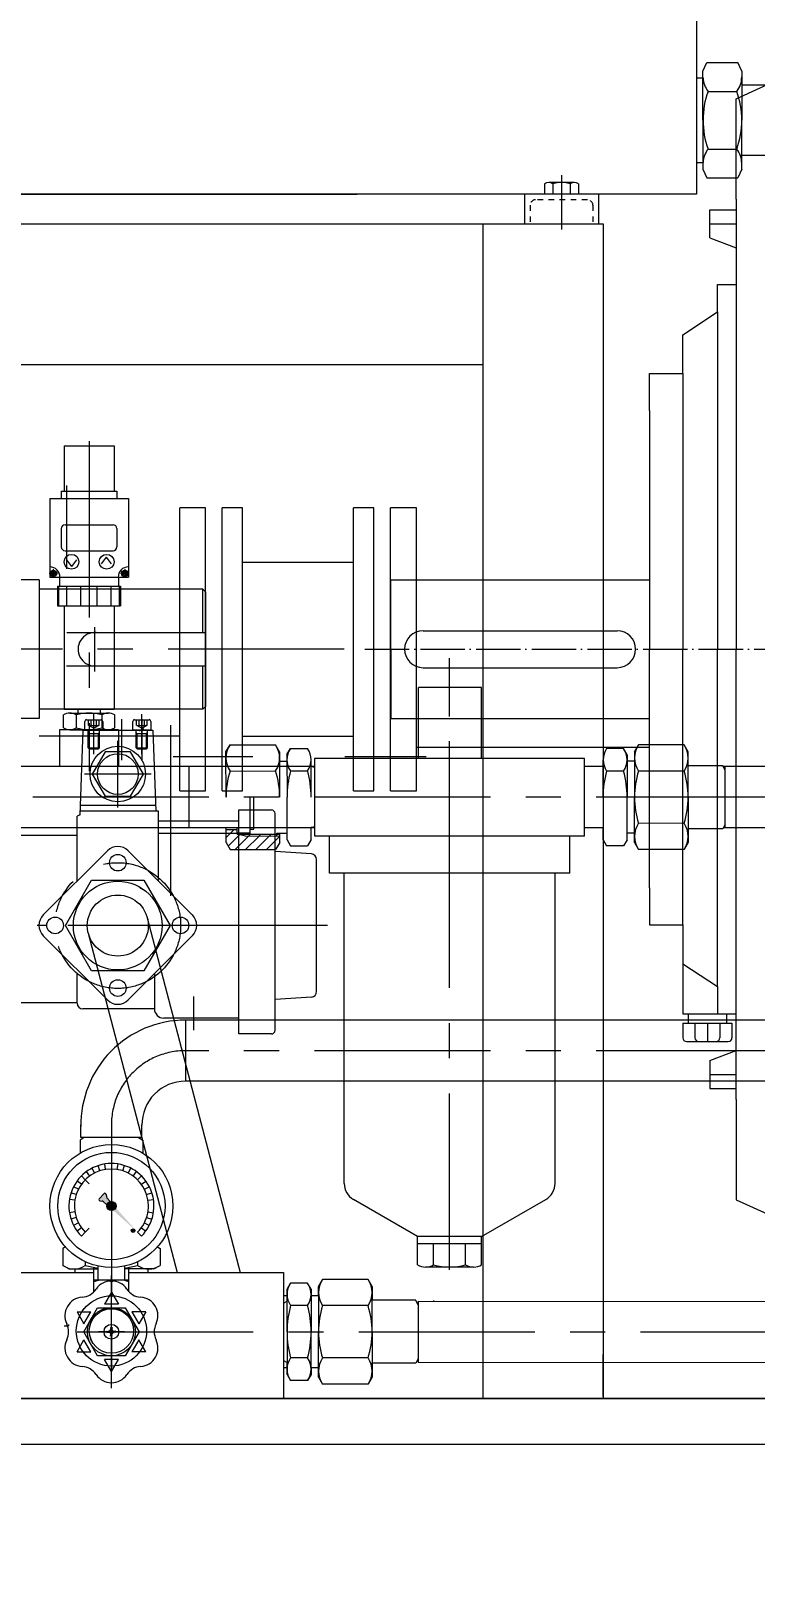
# Model space of a CAD drawing. Header units: inches. Extents: x 0 to 22015, y 0 to 16774.
# Drawn here: x 18741 to 19133, y 8940 to 9775 of the extents above; entities that cross this region are included whole.
import ezdxf

# ---------------------------------------------------------------- set-up
doc = ezdxf.new("R2010")
doc.units = ezdxf.units.IN
doc.header["$MEASUREMENT"] = 0
for name, pattern in [('ACAD_ISO04W100', [30, 24, -3, 0, -3]), ('CENTER', [50.8, 31.75, -6.35, 6.35, -6.35]), ('EB_DASH', [6, 3, -3])]:
    doc.linetypes.add(name, pattern=pattern)
doc.layers.get('Defpoints').update_dxf_attribs({"lineweight": 5})
for name, color, linetype, lineweight in [('CAXA0', 7, 'Continuous', 5), ('CAXA1', 5, 'CENTER', 5), ('CAXA2', 6, 'EB_DASH', 5), ('图层1', 1, 'ACAD_ISO04W100', 5)]:
    doc.layers.add(name, color=color, linetype=linetype, lineweight=lineweight)
doc.styles.add('Roman', font='arial.ttf')
doc.styles.get("Standard").update_dxf_attribs({"font": 'arial.ttf'})
doc.dimstyles.new('ISO-25', dxfattribs={"dimscale": 30, "dimtxt": 1.5, "dimasz": 1.5, "dimexe": 2, "dimexo": 2, "dimtad": 1, "dimtih": 1, "dimtoh": 1, "dimdec": 1, "dimlfac": 0.03937, "dimdsep": 46, "dimtxsty": 'Standard', "dimcen": 2.5, "dimclrd": 7, "dimclre": 7, "dimclrt": 7, "dimadec": 0, "dimazin": 0, "dimtfac": 1, "dimtdec": 1, "dimtmove": 0, "dimatfit": 3, "dimfxl": 1, "dimlwd": 5, "dimlwe": 5, "dimarcsym": 0})

# ---------------------------------------------------------------- blocks, each defined once
blk = doc.blocks.new('*D34')
at = {"color": 7, "linetype": 'Continuous', "lineweight": 5, "transparency": 16777216}
for p, q in [((20425.4, 9133.53), (20425.4, 7968.15)), ((16109.37, 8930.25), (16109.37, 7968.15)), ((16154.37, 8028.15), (20380.4, 8028.15))]:
    blk.add_line(p, q, dxfattribs=at)
at = {"color": 7, "transparency": 16777216}
for points in [[(16154.37, 8035.65), (16154.37, 8020.65), (16109.37, 8028.15)], [(20380.4, 8035.65), (20380.4, 8020.65), (20425.4, 8028.15)]]:
    blk.add_solid(points, dxfattribs=at)
at = {"layer": 'Defpoints', "color": 0, "transparency": 16777216}
for p in [(20425.4, 9193.53), (16109.37, 8990.25), (20425.4, 8028.15)]:
    blk.add_point(p, dxfattribs=at)
at = {"color": 7, "lineweight": 5, "transparency": 16777216, "insert": (18189.75, 8129.4), "char_height": 165, "attachment_point": 5, "style": 'Roman'}
blk.add_mtext('B', dxfattribs=at)

msp = doc.modelspace()

# ---------------------------------------------------------------- hatches: boundary and pattern name
at = {"layer": 'CAXA0', "linetype": 'Continuous', "lineweight": 5}
h = msp.add_hatch(color=7, dxfattribs=at)
h.paths.add_polyline_path([(18798.47, 9125.11), (18796.76, 9126.64), (18796.72, 9126.68), (18796.67, 9126.72), (18785.24, 9136.93), (18785.7, 9137.16), (18786.1, 9137.49), (18786.42, 9137.89), (18786.66, 9138.34)], flags=0)
h.paths.add_polyline_path([(18781.92, 9139.9), (18782.06, 9140.31), (18782.28, 9140.69), (18782.56, 9141.02), (18782.9, 9141.3), (18783.28, 9141.52), (18783.69, 9141.67), (18781.93, 9143.64), (18781.76, 9143.89), (18781.68, 9144.18), (18781.52, 9145.45), (18781.51, 9145.53), (18781.48, 9145.61), (18781.43, 9145.68), (18781.38, 9145.74), (18781.15, 9145.97), (18781.07, 9146.03), (18780.99, 9146.08), (18780.89, 9146.11), (18780.8, 9146.12), (18780.7, 9146.11), (18780.6, 9146.08), (18780.52, 9146.03), (18780.44, 9145.97), (18777.61, 9143.14), (18777.55, 9143.07), (18777.51, 9142.98), (18777.48, 9142.89), (18777.47, 9142.79), (18777.48, 9142.69), (18777.51, 9142.6), (18777.55, 9142.51), (18777.61, 9142.44), (18777.85, 9142.2), (18777.91, 9142.15), (18777.98, 9142.11), (18778.06, 9142.08), (18778.14, 9142.06), (18779.4, 9141.9), (18779.69, 9141.82), (18779.95, 9141.66)], flags=0)
msp.add_hatch(color=7, dxfattribs=at).paths.add_polyline_path([(18786.66, 9138.34), (18786.42, 9137.89), (18786.1, 9137.49), (18785.7, 9137.16), (18785.24, 9136.93), (18784.87, 9136.81), (18784.48, 9136.76), (18784.08, 9136.77), (18783.7, 9136.84), (18783.33, 9136.97), (18782.98, 9137.15), (18782.67, 9137.39), (18782.39, 9137.67), (18782.17, 9138), (18782, 9138.35), (18781.89, 9138.73), (18781.83, 9139.12), (18781.84, 9139.51), (18781.92, 9139.9), (18782.06, 9140.31), (18782.28, 9140.69), (18782.56, 9141.02), (18782.9, 9141.3), (18783.28, 9141.52), (18783.69, 9141.67), (18784.07, 9141.74), (18784.47, 9141.75), (18784.86, 9141.7), (18785.23, 9141.59), (18785.59, 9141.42), (18785.91, 9141.19), (18786.2, 9140.92), (18786.43, 9140.61), (18786.62, 9140.26), (18786.75, 9139.89), (18786.82, 9139.5), (18786.83, 9139.11), (18786.77, 9138.72)], flags=0)

# ---------------------------------------------------------------- linework, layer by layer
at = {"layer": 'CAXA0', "color": 7, "linetype": 'Continuous', "lineweight": 5}
for p, q in [((19100.78, 10440.54), (19100.78, 9686.23)), ((19104.28, 9752.73), (19106.47, 9757.41)), ((19104.28, 9726.23), (19104.28, 9752.73)), ((19106.47, 9757.41), (19123.1, 9757.41)), ((19125.28, 9752.73), (19123.1, 9757.41)), ((19125.28, 9752.73), (19125.28, 9726.23)), ((19100.78, 9749.13), (19104.34, 9749.13)), ((19139.78, 9745.23), (19125.28, 9745.23)), ((19107.04, 9741.81), (19122.58, 9741.81)), ((19104.28, 9726.23), (19104.28, 9699.73)), ((19125.28, 9699.73), (19125.28, 9726.23)), ((19100.78, 9703.33), (19104.34, 9703.33)), ((19107.04, 9710.64), (19122.58, 9710.64)), ((19139.78, 9707.23), (19125.28, 9707.23)), ((19104.28, 9699.73), (19106.47, 9695.05)), ((19106.47, 9695.05), (19123.1, 9695.05)), ((19125.28, 9699.73), (19123.1, 9695.05)), ((19100.78, 9686.23), (18394.78, 9686.23)), ((18539.24, 9686.23), (18917.28, 9686.23)), ((19007.78, 9686.23), (19007.78, 9670.23)), ((19018.55, 9691.9), (19018.55, 9686.23)), ((19034.71, 9692.63), (19020.86, 9692.63)), ((19023.17, 9691.9), (19023.17, 9686.23)), ((19032.4, 9691.9), (19032.4, 9686.23)), ((19037.02, 9691.9), (19037.02, 9686.23)), ((19047.78, 9686.23), (19047.78, 9670.23)), ((18490.28, 9670.23), (19050.28, 9670.23)), ((18985.28, 9670.23), (18985.28, 9035.23)), ((19050.28, 9670.23), (19050.28, 9035.23)), ((18510.28, 9594.23), (18985.28, 9594.23)), ((18758.73, 9550.26), (18785.73, 9550.26)), ((18758.73, 9550.26), (18758.73, 9525.76)), ((18785.73, 9550.26), (18785.73, 9525.76)), ((18760.01, 9528.76), (18760.01, 9483.76)), ((18750.98, 9521.76), (18793.48, 9521.76)), ((18750.98, 9521.76), (18750.98, 9479.26)), ((18757.23, 9525.76), (18787.23, 9525.76)), ((18757.23, 9525.76), (18757.23, 9521.76)), ((18787.23, 9525.76), (18787.23, 9521.76)), ((18793.48, 9521.76), (18793.48, 9479.26)), ((18821.29, 9383), (18821.29, 9516.75)), ((18835.29, 9516.75), (18821.29, 9516.75)), ((18835.29, 9363.75), (18835.29, 9516.75)), ((18844.29, 9390), (18844.29, 9516.75)), ((18855.29, 9516.75), (18844.29, 9516.75)), ((18855.29, 9393.75), (18855.29, 9516.75)), ((18915.29, 9363.75), (18915.29, 9516.75)), ((18926.29, 9516.75), (18915.29, 9516.75)), ((18926.29, 9363.75), (18926.29, 9516.75)), ((18935.29, 9363.75), (18935.29, 9516.75)), ((18949.29, 9516.75), (18935.29, 9516.75)), ((18949.29, 9363.75), (18949.29, 9516.75)), ((18757.23, 9505.51), (18757.23, 9495.51)), ((18759.23, 9507.51), (18785.23, 9507.51)), ((18787.23, 9505.51), (18787.23, 9495.51)), ((18759.23, 9493.51), (18785.23, 9493.51)), ((18760.01, 9488.66), (18762.73, 9484.95)), ((18765.46, 9488.66), (18762.73, 9484.95)), ((18779.01, 9486.35), (18781.73, 9490.06)), ((18784.46, 9486.35), (18781.73, 9490.06)), ((18855.29, 9487.25), (18915.29, 9487.25)), ((18745.28, 9477.76), (18731.03, 9477.76)), ((18745.29, 9477.76), (18745.29, 9402.76)), ((18750.98, 9479.26), (18793.48, 9479.26)), ((18751.68, 9480.7), (18751.68, 9481.7)), ((18752.43, 9481.7), (18751.68, 9481.7)), ((18752.43, 9480.7), (18751.68, 9480.7)), ((18753.43, 9482.45), (18752.43, 9482.45)), ((18752.43, 9481.7), (18752.43, 9482.45)), ((18752.43, 9479.95), (18752.43, 9480.7)), ((18753.43, 9479.95), (18752.43, 9479.95)), ((18753.43, 9481.7), (18753.43, 9482.45)), ((18754.18, 9481.7), (18753.43, 9481.7)), ((18753.43, 9479.95), (18753.43, 9480.7)), ((18754.18, 9480.7), (18753.43, 9480.7)), ((18754.18, 9480.7), (18754.18, 9481.7)), ((18756.23, 9479.26), (18756.23, 9474.26)), ((18788.23, 9479.26), (18788.23, 9474.26)), ((18790.29, 9481.7), (18790.29, 9480.7)), ((18791.04, 9481.7), (18790.29, 9481.7)), ((18791.04, 9480.7), (18790.29, 9480.7)), ((18792.04, 9482.45), (18791.04, 9482.45)), ((18791.04, 9482.45), (18791.04, 9481.7)), ((18791.04, 9480.7), (18791.04, 9479.95)), ((18792.04, 9479.95), (18791.04, 9479.95)), ((18792.04, 9482.45), (18792.04, 9481.7)), ((18792.79, 9481.7), (18792.04, 9481.7)), ((18792.79, 9480.7), (18792.04, 9480.7)), ((18792.04, 9480.7), (18792.04, 9479.95)), ((18792.79, 9481.7), (18792.79, 9480.7)), ((18833.79, 9472.76), (18745.28, 9472.76)), ((18755.23, 9474.26), (18789.23, 9474.26)), ((18755.23, 9474.26), (18755.23, 9463.76)), ((18755.8, 9463.76), (18755.8, 9474.26)), ((18760.19, 9463.76), (18760.19, 9474.26)), ((18767.83, 9463.76), (18767.83, 9474.26)), ((18776.61, 9463.76), (18776.61, 9474.26)), ((18784.22, 9463.76), (18784.22, 9474.26)), ((18788.65, 9463.76), (18788.65, 9474.26)), ((18789.23, 9474.26), (18789.23, 9463.76)), ((18833.79, 9472.76), (18835.29, 9471.26)), ((18833.79, 9449.26), (18833.79, 9472.76)), ((18835.29, 9471.26), (18835.29, 9409.26)), ((18755.23, 9463.76), (18789.23, 9463.76)), ((18758.73, 9463.76), (18758.73, 9407.76)), ((18785.73, 9463.76), (18785.73, 9407.76)), ((18760.29, 9449.26), (18835.29, 9449.26)), ((18760.06, 9431.26), (18835.29, 9431.26)), ((18833.79, 9407.76), (18833.79, 9431.26)), ((18984.45, 9419.57), (18950.45, 9419.57)), ((18950.45, 9381.56), (18950.45, 9419.57)), ((18984.45, 9381.56), (18984.45, 9419.57)), ((18745.29, 9402.76), (18731.03, 9402.76)), ((18833.79, 9407.76), (18745.29, 9407.76)), ((18758.38, 9397.78), (18758.38, 9404.73)), ((18758.73, 9407.76), (18785.73, 9407.76)), ((18761.84, 9405.76), (18782.63, 9405.76)), ((18765.31, 9404.73), (18765.31, 9397.78)), ((18766.23, 9407.76), (18766.23, 9405.76)), ((18770.87, 9402.16), (18778.7, 9402.16)), ((18778.23, 9407.76), (18778.23, 9405.76)), ((18779.16, 9404.73), (18779.16, 9397.78)), ((18786.09, 9397.78), (18786.09, 9404.73)), ((18796.87, 9402.16), (18804.7, 9402.16)), ((18833.78, 9407.76), (18835.28, 9409.26)), ((18833.78, 9407.76), (18835.28, 9409.26)), ((18833.79, 9407.76), (18835.29, 9409.26)), ((18844.29, 9363.76), (18844.29, 9407.76)), ((18844.29, 9363.76), (18844.29, 9407.76)), ((18844.29, 9363.75), (18844.29, 9407.75)), ((18844.3, 9371.75), (18844.3, 9407.25)), ((18788.23, 9396.76), (18756.23, 9396.76)), ((18756.23, 9396.76), (18756.23, 9377.26)), ((18756.23, 9396.76), (18756.23, 9377.26)), ((18788.23, 9396.76), (18756.23, 9396.76)), ((18756.23, 9396.76), (18756.23, 9377.26)), ((18788.23, 9396.76), (18756.23, 9396.76)), ((18761.84, 9396.76), (18782.63, 9396.76)), ((18768.79, 9396.46), (18767.18, 9350.62)), ((18768.79, 9396.46), (18806.79, 9396.46)), ((18769.9, 9396.46), (18769.9, 9401.19)), ((18779.68, 9396.46), (18769.9, 9396.46)), ((18771.79, 9386.91), (18771.79, 9396.46)), ((18772.24, 9394.46), (18771.79, 9395.24)), ((18777.79, 9394.46), (18771.79, 9394.46)), ((18772.24, 9386.46), (18772.24, 9394.46)), ((18777.34, 9394.46), (18777.79, 9395.24)), ((18777.34, 9386.46), (18777.34, 9394.46)), ((18777.79, 9386.91), (18777.79, 9396.46)), ((18779.68, 9401.19), (18779.68, 9396.46)), ((18788.23, 9396.76), (18788.23, 9377.26)), ((18788.23, 9396.76), (18788.23, 9377.26)), ((18788.23, 9396.76), (18788.23, 9377.26)), ((18795.9, 9396.46), (18795.9, 9401.19)), ((18805.68, 9396.46), (18795.9, 9396.46)), ((18797.79, 9386.91), (18797.79, 9396.46)), ((18798.24, 9394.46), (18797.79, 9395.24)), ((18803.79, 9394.46), (18797.79, 9394.46)), ((18798.24, 9386.46), (18798.24, 9394.46)), ((18801.62, 9397.25), (18799.28, 9395.91)), ((18803.34, 9394.46), (18803.79, 9395.24)), ((18803.34, 9386.46), (18803.34, 9394.46)), ((18803.79, 9386.91), (18803.79, 9396.46)), ((18805.68, 9401.19), (18805.68, 9396.46)), ((18806.79, 9396.46), (18808.32, 9352.76)), ((18821.3, 9393.25), (18745.28, 9393.25)), ((18771.79, 9386.91), (18777.79, 9386.91)), ((18772.24, 9386.46), (18771.79, 9386.91)), ((18772.24, 9386.46), (18777.34, 9386.46)), ((18777.34, 9386.46), (18777.79, 9386.91)), ((18797.79, 9386.91), (18803.79, 9386.91)), ((18798.24, 9386.46), (18797.79, 9386.91)), ((18798.24, 9386.46), (18803.34, 9386.46)), ((18803.34, 9386.46), (18803.79, 9386.91)), ((18821.29, 9363.76), (18821.29, 9393.76)), ((18821.29, 9363.76), (18821.29, 9393.76)), ((18821.29, 9363.75), (18821.29, 9393.75)), ((18821.3, 9371.75), (18821.3, 9393.25)), ((18846.3, 9384.77), (18848.48, 9388.56)), ((18848.48, 9388.56), (18873.1, 9388.58)), ((18855.29, 9363.76), (18855.29, 9393.76)), ((18855.29, 9363.76), (18855.29, 9393.76)), ((18855.29, 9363.75), (18855.29, 9393.75)), ((18855.29, 9393.26), (18915.29, 9393.26)), ((18855.3, 9371.75), (18855.3, 9393.25)), ((18875.3, 9384.79), (18873.1, 9388.58)), ((18879.3, 9383.29), (18881.2, 9386.59)), ((18881.2, 9386.59), (18890.39, 9386.6)), ((18949.29, 9387.25), (19075.28, 9387.25)), ((19061.4, 9386.55), (19052.21, 9386.55)), ((19063.31, 9383.24), (19061.4, 9386.55)), ((19067.31, 9384.75), (19069.5, 9388.54)), ((19094.12, 9388.52), (19069.5, 9388.54)), ((19096.31, 9384.72), (19094.12, 9388.52)), ((18780.86, 9384.76), (18773.93, 9372.76)), ((18794.72, 9384.76), (18780.86, 9384.76)), ((18801.64, 9372.76), (18794.72, 9384.76)), ((18846.32, 9360.26), (18846.3, 9384.77)), ((18875.3, 9384.79), (18875.32, 9360.28)), ((18875.3, 9379.78), (18879.3, 9379.79)), ((18879.3, 9383.29), (18879.32, 9360.29)), ((18892.32, 9360.3), (18892.3, 9380.52)), ((19040.26, 9381.25), (18894.26, 9381.25)), ((18894.27, 9339.25), (18894.27, 9381.25)), ((19040.27, 9339.25), (19040.27, 9381.25)), ((19050.28, 9360.26), (19050.3, 9380.48)), ((19063.31, 9383.24), (19063.28, 9360.24)), ((19067.3, 9379.74), (19063.3, 9379.74)), ((19067.31, 9384.75), (19067.28, 9360.24)), ((19096.28, 9360.21), (19096.31, 9384.72)), ((19115.01, 9377.2), (19096.3, 9377.21)), ((19116.36, 9374.86), (19115.01, 9377.2)), ((18894.27, 9376.76), (18660.09, 9376.76)), ((18773.93, 9372.76), (18780.86, 9360.76)), ((18794.72, 9360.76), (18801.64, 9372.76)), ((18826.33, 9343.76), (18826.33, 9376.76)), ((18848.49, 9374.41), (18873.12, 9374.43)), ((18881.21, 9374.44), (18890.4, 9374.45)), ((18894.27, 9376.36), (18892.3, 9376.8)), ((19050.3, 9376.76), (19040.27, 9376.76)), ((19061.39, 9374.4), (19052.2, 9374.4)), ((19094.11, 9374.37), (19069.49, 9374.39)), ((19141.96, 9376.76), (19115.26, 9376.76)), ((19116.33, 9343.93), (19116.36, 9376.93)), ((18780.86, 9360.76), (18794.72, 9360.76)), ((18821.29, 9363.76), (18835.29, 9363.76)), ((18821.29, 9363.76), (18835.29, 9363.76)), ((18821.29, 9363.75), (18835.29, 9363.75)), ((18844.29, 9363.76), (18855.29, 9363.76)), ((18844.29, 9363.75), (18855.29, 9363.75)), ((18915.29, 9363.75), (18926.29, 9363.75)), ((18935.29, 9363.75), (18949.29, 9363.75)), ((18808.22, 9355.77), (18767.36, 9355.77)), ((18809.77, 9352.76), (18767.36, 9352.76)), ((18809.77, 9314.94), (18809.77, 9352.76)), ((18853.29, 9232.26), (18853.29, 9353.36)), ((18853.29, 9353.36), (18870.85, 9353.36)), ((18859.34, 9340.27), (18859.32, 9360.27)), ((18861.43, 9343.02), (18861.42, 9360.27)), ((18879.33, 9340.97), (18879.32, 9360.27)), ((19063.27, 9340.93), (19063.28, 9360.23)), ((19067.31, 9335.76), (19067.28, 9360.27)), ((19096.28, 9360.3), (19096.31, 9335.79)), ((18894.27, 9343.76), (18660.09, 9343.76)), ((18765.8, 9314.94), (18765.8, 9350.05)), ((18809.77, 9347.47), (18853.29, 9347.47)), ((18872.85, 9234.26), (18872.85, 9351.36)), ((18894.27, 9344.23), (18892.33, 9343.8)), ((18892.34, 9337.3), (18892.33, 9343.8)), ((19050.28, 9343.76), (19040.27, 9343.76)), ((19050.26, 9337.26), (19050.27, 9343.76)), ((19094.11, 9346.15), (19069.49, 9346.12)), ((19116.33, 9345.53), (19114.98, 9343.19)), ((19142.06, 9343.76), (19115.31, 9343.76)), ((18727.79, 9339.76), (18765.8, 9339.76)), ((18853.29, 9340.72), (18809.77, 9340.72)), ((18846.34, 9335.75), (18846.33, 9343.26)), ((18846.33, 9342.76), (18852.33, 9342.76)), ((18846.34, 9338.41), (18850.68, 9342.76)), ((18846.34, 9335.75), (18848.53, 9331.96)), ((18847.44, 9333.85), (18853.57, 9339.99)), ((18851.21, 9331.96), (18858.5, 9339.27)), ((18852.34, 9340.26), (18852.33, 9343.26)), ((18852.33, 9340.96), (18859.33, 9340.97)), ((18852.34, 9340.26), (18875.34, 9340.28)), ((18856.83, 9339.27), (18852.34, 9340.26)), ((18853.57, 9339.99), (18853.84, 9340.26)), ((18856.83, 9339.27), (18875.55, 9339.28)), ((18856.86, 9331.97), (18864.16, 9339.27)), ((18858.5, 9339.27), (18859.5, 9340.27)), ((18859.33, 9343.02), (18861.43, 9343.02)), ((18862.52, 9331.97), (18869.82, 9339.28)), ((18864.16, 9339.27), (18865.16, 9340.27)), ((18868.18, 9331.98), (18875.34, 9339.15)), ((18869.82, 9339.28), (18870.81, 9340.28)), ((18875.34, 9335.77), (18873.15, 9331.98)), ((18873.84, 9340.78), (18879.34, 9340.79)), ((18873.84, 9339.28), (18873.84, 9340.78)), ((18875.34, 9335.77), (18875.34, 9340.78)), ((18879.34, 9337.29), (18879.34, 9340.79)), ((18879.34, 9337.29), (18881.25, 9333.99)), ((18892.34, 9337.3), (18890.44, 9334)), ((19040.26, 9339.25), (18894.27, 9339.25)), ((18902.27, 9319.25), (18902.27, 9339.25)), ((19032.26, 9319.25), (19032.26, 9339.25)), ((19050.26, 9337.26), (19052.17, 9333.95)), ((19063.26, 9337.24), (19061.36, 9333.95)), ((19063.26, 9337.24), (19063.27, 9340.74)), ((19067.3, 9340.77), (19063.3, 9340.77)), ((19067.31, 9335.76), (19069.5, 9331.97)), ((19096.31, 9335.79), (19094.12, 9332)), ((19114.98, 9343.19), (19096.3, 9343.18)), ((18747.48, 9296.62), (18782.13, 9331.27)), ((18793.44, 9331.27), (18828.09, 9296.62)), ((18848.53, 9331.96), (18873.15, 9331.98)), ((18892.49, 9329.55), (18872.85, 9330.88)), ((18881.25, 9333.99), (18890.44, 9334)), ((19061.36, 9333.95), (19052.17, 9333.95)), ((19094.12, 9332), (19069.5, 9331.97)), ((18895.29, 9255.17), (18895.29, 9326.56)), ((19032.26, 9319.25), (18902.26, 9319.25)), ((18910.26, 9151.43), (18910.26, 9319.25)), ((19024.27, 9151.43), (19024.27, 9319.25)), ((18759.44, 9290.86), (18773.59, 9315.37)), ((18773.59, 9315.37), (18801.89, 9315.37)), ((18801.52, 9310.25), (18799.76, 9311.27)), ((18801.89, 9315.37), (18816.04, 9290.86)), ((18803.7, 9295.04), (18853.96, 9103.25)), ((18773.59, 9266.35), (18759.44, 9290.86)), ((18771.78, 9286.68), (18819.84, 9103.25)), ((18816.04, 9290.86), (18801.89, 9266.35)), ((18782.13, 9250.66), (18747.48, 9285.31)), ((18793.44, 9250.66), (18828.09, 9285.31)), ((18765.8, 9249), (18765.8, 9264.56)), ((18801.89, 9266.35), (18773.59, 9266.35)), ((18807.6, 9264.81), (18807.6, 9245.86)), ((18892.49, 9252.17), (18872.85, 9250.85)), ((18727.79, 9249.26), (18765.8, 9249.26)), ((18765.8, 9248.86), (18765.8, 9249)), ((18807.6, 9245.86), (18768.8, 9245.86)), ((18853.29, 9240.86), (18812.6, 9240.86)), ((18824.34, 9239.73), (18824.34, 9206.73)), ((19141.78, 9239.73), (18824.34, 9239.73)), ((18870.85, 9232.26), (18853.29, 9232.26)), ((19141.78, 9206.73), (18824.34, 9206.73)), ((18767.84, 9176.23), (18767.84, 9183.23)), ((18800.84, 9176.23), (18800.84, 9183.22)), ((18769.67, 9176.23), (18767.34, 9174.88)), ((18767.34, 9174.88), (18767.34, 9167.84)), ((18799.01, 9176.23), (18767.84, 9176.23)), ((18800.84, 9176.23), (18769.67, 9176.23)), ((18799.01, 9176.23), (18801.34, 9174.88)), ((18799.01, 9176.23), (18801.34, 9174.88)), ((18801.34, 9174.88), (18801.34, 9167.82)), ((18778.15, 9158.28), (18777.22, 9161.13)), ((18781.2, 9159.01), (18780.73, 9161.97)), ((18787.46, 9159.01), (18787.93, 9161.97)), ((18790.51, 9158.28), (18791.44, 9161.13)), ((18768.15, 9151.01), (18765.72, 9152.77)), ((18770.19, 9153.4), (18768.07, 9155.52)), ((18772.31, 9151.28), (18770.19, 9153.4)), ((18772.58, 9155.43), (18770.81, 9157.86)), ((18775.25, 9157.07), (18773.89, 9159.75)), ((18793.41, 9157.07), (18794.77, 9159.75)), ((18796.09, 9155.43), (18797.85, 9157.86)), ((18798.47, 9153.4), (18800.59, 9155.52)), ((18800.51, 9151.01), (18802.94, 9152.77)), ((18765.31, 9145.43), (18762.46, 9146.36)), ((18766.51, 9148.33), (18763.84, 9149.7)), ((18780.44, 9145.97), (18777.61, 9143.14)), ((18781.38, 9145.74), (18781.15, 9145.97)), ((18781.52, 9145.45), (18781.68, 9144.18)), ((18781.93, 9143.64), (18783.69, 9141.67)), ((18802.15, 9148.33), (18804.82, 9149.7)), ((18803.35, 9145.43), (18806.21, 9146.36)), ((18764.58, 9142.38), (18761.61, 9142.85)), ((18764.58, 9136.13), (18761.61, 9135.66)), ((18777.85, 9142.2), (18777.61, 9142.44)), ((18778.14, 9142.06), (18779.4, 9141.9)), ((18779.95, 9141.66), (18781.92, 9139.9)), ((18804.08, 9142.38), (18807.05, 9142.85)), ((18804.08, 9136.13), (18807.05, 9135.66)), ((18949.94, 9122.75), (18915.26, 9142.77)), ((18984.59, 9122.75), (19019.26, 9142.77)), ((18765.31, 9133.07), (18762.46, 9132.15)), ((18766.51, 9130.17), (18763.84, 9128.81)), ((18768.15, 9127.5), (18765.72, 9125.74)), ((18772.31, 9127.23), (18770.19, 9125.11)), ((18800.51, 9127.5), (18802.94, 9125.74)), ((18802.15, 9130.17), (18804.82, 9128.81)), ((18803.35, 9133.07), (18806.21, 9132.15)), ((18770.19, 9125.11), (18768.07, 9122.99)), ((18798.47, 9125.11), (18800.59, 9122.99)), ((18949.94, 9107.52), (18949.94, 9122.75)), ((18984.59, 9122.75), (18949.94, 9122.75)), ((18984.59, 9118.75), (18949.94, 9118.75)), ((18958.6, 9107.52), (18958.6, 9118.75)), ((18975.93, 9107.52), (18975.93, 9118.75)), ((18984.59, 9107.52), (18984.59, 9122.75)), ((18759.48, 9117.16), (18758.04, 9116.32)), ((18758.04, 9116.32), (18758.04, 9107.13)), ((18758.04, 9116.32), (18758.04, 9107.13)), ((18809.18, 9117.16), (18810.64, 9116.32)), ((18810.64, 9116.32), (18810.64, 9107.13)), ((18810.64, 9116.32), (18810.64, 9107.13)), ((18732.34, 9103.25), (18774.83, 9103.25)), ((18761.34, 9105.23), (18758.04, 9107.13)), ((18761.34, 9105.23), (18758.04, 9107.13)), ((18761.34, 9105.23), (18777.08, 9105.23)), ((18764.59, 9105.23), (18764.59, 9103.24)), ((18770.19, 9109.16), (18770.19, 9107.13)), ((18774.83, 9092.88), (18774.83, 9106.25)), ((18777.08, 9099.25), (18777.08, 9106.8)), ((18784.33, 9105.25), (18784.33, 9098.73)), ((18791.58, 9099.25), (18791.58, 9106.8)), ((18807.32, 9105.23), (18791.58, 9105.23)), ((18793.83, 9092.88), (18793.83, 9106.25)), ((18793.83, 9103.25), (18877.33, 9103.25)), ((18798.47, 9109.16), (18798.47, 9107.13)), ((18804.09, 9105.23), (18804.09, 9103.24)), ((18807.32, 9105.23), (18810.62, 9107.13)), ((18807.34, 9105.23), (18810.64, 9107.13)), ((18807.34, 9105.23), (18810.64, 9107.13)), ((18877.33, 9103.25), (18877.33, 9035.25)), ((18980.26, 9106.25), (18954.27, 9106.25)), ((18793.83, 9099.25), (18774.83, 9099.25)), ((18879.32, 9094.27), (18881.23, 9097.57)), ((18879.32, 9071.27), (18879.32, 9094.27)), ((18879.32, 9094.27), (18879.32, 9087.77)), ((18890.42, 9097.57), (18881.23, 9097.57)), ((18892.32, 9094.27), (18890.42, 9097.57)), ((18892.32, 9094.27), (18892.32, 9071.27)), ((18892.32, 9090.77), (18892.32, 9094.27)), ((18896.32, 9095.78), (18898.51, 9099.57)), ((18896.32, 9095.78), (18896.32, 9071.27)), ((18896.32, 9090.77), (18896.32, 9095.78)), ((18923.14, 9099.57), (18898.51, 9099.57)), ((18925.32, 9095.78), (18923.14, 9099.57)), ((18925.32, 9071.27), (18925.32, 9095.78)), ((18925.32, 9095.78), (18925.32, 9088.27)), ((18784.33, 9092.75), (18780.58, 9086.25)), ((18788.08, 9086.25), (18780.58, 9086.25)), ((18784.33, 9092.75), (18788.08, 9086.25)), ((18879.35, 9090.77), (18877.33, 9090.77)), ((18877.33, 9086.76), (18879.32, 9087.77)), ((18890.42, 9085.42), (18881.23, 9085.42)), ((18896.32, 9090.77), (18892.32, 9090.77)), ((18923.14, 9085.42), (18898.51, 9085.42)), ((18948.98, 9088.27), (18925.32, 9088.27)), ((18950.32, 9085.91), (18948.98, 9088.25)), ((18950.32, 9087.76), (18950.32, 9054.76)), ((18950.32, 9087.76), (20066.23, 9087.58)), ((18958.78, 9087.76), (18958.78, 9088.25)), ((18765.71, 9082), (18773.22, 9082)), ((18765.71, 9082), (18769.46, 9075.5)), ((18769.33, 9071.25), (18776.83, 9084.24)), ((18769.34, 9071.25), (18776.84, 9084.24)), ((18769.46, 9075.5), (18773.22, 9082)), ((18776.83, 9084.24), (18791.83, 9084.24)), ((18776.84, 9084.24), (18791.84, 9084.24)), ((18791.83, 9084.24), (18799.33, 9071.25)), ((18791.84, 9084.24), (18799.34, 9071.25)), ((18795.45, 9082), (18799.2, 9075.5)), ((18802.95, 9082), (18795.45, 9082)), ((18802.95, 9082), (18799.2, 9075.5)), ((18776.83, 9058.26), (18769.33, 9071.25)), ((18776.84, 9058.26), (18769.34, 9071.25)), ((18781.91, 9071.69), (18783.73, 9071.36)), ((18781.91, 9070.81), (18783.73, 9071.15)), ((18782.13, 9071.65), (18782.13, 9070.85)), ((18783.71, 9071.88), (18782.79, 9071.53)), ((18783.71, 9070.63), (18782.79, 9070.97)), ((18783.71, 9071.88), (18784.05, 9072.79)), ((18783.98, 9071.61), (18783.71, 9071.88)), ((18783.98, 9070.9), (18783.71, 9070.63)), ((18783.71, 9070.63), (18784.05, 9069.71)), ((18784.22, 9071.85), (18783.73, 9071.36)), ((18783.73, 9071.36), (18783.73, 9071.15)), ((18784.22, 9070.65), (18783.73, 9071.15)), ((18783.89, 9073.67), (18784.22, 9071.85)), ((18783.89, 9068.83), (18784.22, 9070.65)), ((18784.73, 9073.45), (18783.93, 9073.45)), ((18783.93, 9069.05), (18784.73, 9069.05)), ((18784.44, 9071.85), (18784.22, 9071.85)), ((18784.22, 9070.65), (18784.44, 9070.65)), ((18784.77, 9073.67), (18784.44, 9071.85)), ((18784.93, 9071.36), (18784.44, 9071.85)), ((18784.44, 9070.65), (18784.93, 9071.15)), ((18784.77, 9068.83), (18784.44, 9070.65)), ((18784.95, 9071.88), (18784.61, 9072.79)), ((18784.95, 9070.63), (18784.61, 9069.71)), ((18784.95, 9071.88), (18784.69, 9071.61)), ((18784.69, 9070.9), (18784.95, 9070.63)), ((18786.75, 9071.69), (18784.93, 9071.36)), ((18784.93, 9071.15), (18784.93, 9071.36)), ((18786.75, 9070.81), (18784.93, 9071.15)), ((18784.95, 9071.88), (18785.87, 9071.53)), ((18784.95, 9070.63), (18785.87, 9070.97)), ((18786.53, 9071.65), (18786.53, 9070.85)), ((18799.33, 9071.25), (18791.83, 9058.26)), ((18799.34, 9071.25), (18791.84, 9058.26)), ((18879.32, 9071.25), (18879.32, 9048.25)), ((18892.32, 9048.25), (18892.32, 9071.25)), ((18896.32, 9046.74), (18896.32, 9071.25)), ((18925.32, 9071.25), (18925.32, 9046.74)), ((18765.71, 9060.5), (18769.46, 9067)), ((18765.71, 9060.5), (18773.22, 9060.5)), ((18773.22, 9060.5), (18769.46, 9067)), ((18799.2, 9067), (18795.45, 9060.5)), ((18802.95, 9060.5), (18795.45, 9060.5)), ((18802.95, 9060.5), (18799.2, 9067)), ((18791.83, 9058.26), (18776.83, 9058.26)), ((18791.84, 9058.26), (18776.84, 9058.26)), ((18788.08, 9056.25), (18780.58, 9056.25)), ((18784.33, 9049.75), (18780.58, 9056.25)), ((18784.33, 9049.75), (18788.08, 9056.25)), ((18877.33, 9055.75), (18879.32, 9054.75)), ((18879.32, 9048.25), (18879.32, 9054.75)), ((18890.42, 9057.1), (18881.23, 9057.1)), ((18923.14, 9057.1), (18898.51, 9057.1)), ((18948.98, 9054.25), (18925.32, 9054.25)), ((18925.32, 9046.74), (18925.32, 9054.25)), ((18950.32, 9056.58), (18948.98, 9054.25)), ((18950.32, 9054.76), (20066.23, 9054.58)), ((18879.35, 9051.75), (18877.33, 9051.75)), ((18879.32, 9048.25), (18881.23, 9044.95)), ((18890.42, 9044.95), (18881.23, 9044.95)), ((18892.32, 9048.25), (18890.42, 9044.95)), ((18896.32, 9051.75), (18892.32, 9051.75)), ((18892.32, 9051.75), (18892.32, 9048.25)), ((18896.32, 9051.75), (18896.32, 9046.74)), ((18896.32, 9046.74), (18898.51, 9042.95)), ((18925.32, 9046.74), (18923.14, 9042.95)), ((19709.77, 9035.26), (18310.28, 9035.26)), ((18610.8, 9035.26), (20010.29, 9035.26)), ((18923.14, 9042.95), (18898.51, 9042.95)), ((18905.28, 9035.26), (20230.28, 9035.26)), ((19990.29, 9010.26), (18310.28, 9010.26))]:
    msp.add_line(p, q, dxfattribs=at)
for centre, radius in [((18762.73, 9487.51), 4), ((18781.73, 9487.51), 4), ((18752.93, 9481.2), 1.75), ((18791.54, 9481.2), 1.75), ((18787.79, 9372.76), 15), ((18787.79, 9372.76), 11), ((18787.79, 9324.86), 4.5), ((18787.74, 9290.86), 24), ((18787.79, 9290.86), 16.5), ((18753.89, 9290.96), 4.5), ((18821.69, 9290.96), 4.5), ((18787.79, 9257.06), 4.5), ((18784.33, 9139.25), 33.25), ((18784.33, 9139.25), 29), ((18784.33, 9139.25), 2.5), ((18796.05, 9125.94), 1), ((18796.05, 9125.94), 0.5), ((18784.33, 9071.73), 19), ((18784.34, 9071.73), 19), ((18784.33, 9071.25), 13), ((18784.33, 9071.73), 12), ((18784.34, 9071.73), 12), ((18784.33, 9071.25), 4)]:
    msp.add_circle(centre, radius, dxfattribs=at)
for centre, radius, start, end in [((19116.95, 9749.61), 12.6, 182.19467, 218.2078), ((19112.68, 9749.61), 12.6, 321.7922, 0), ((19150.69, 9726.23), 46.35, 160.34783, 180), ((19078.94, 9726.23), 46.35, 0.00225, 19.65441), ((19150.69, 9726.23), 46.35, 180.00225, 199.65441), ((19078.94, 9726.23), 46.35, 340.34783, 0), ((19116.95, 9702.84), 12.6, 141.7922, 177.80533), ((19112.68, 9702.84), 12.6, 0, 38.2078), ((19020.86, 9688.6), 4.02, 54.96996, 125.03004), ((19027.78, 9677.63), 15, 72.06607, 107.93393), ((19034.71, 9688.6), 4.02, 54.96996, 125.03004), ((18759.23, 9505.51), 2, 90, 180), ((18785.23, 9505.51), 2, 0, 90), ((18759.23, 9495.51), 2, 180, 270), ((18785.23, 9495.51), 2, 270, 0), ((18750.98, 9479.26), 5.5, 0, 90), ((18793.48, 9479.26), 5.5, 90, 180), ((18775.29, 9440.26), 9, 85.37499, 271.43871), ((18761.84, 9399.37), 6.38, 57.13277, 122.86723), ((18772.23, 9381.76), 24, 73.22135, 106.77865), ((18770.87, 9401.19), 0.978, 90, 180), ((18778.7, 9401.19), 0.978, 0, 90), ((18782.63, 9399.37), 6.38, 57.13277, 122.86723), ((18796.87, 9401.19), 0.978, 90, 180), ((18804.7, 9401.19), 0.978, 0, 90), ((18761.84, 9403.14), 6.38, 237.13277, 302.86723), ((18772.23, 9420.76), 24, 253.22135, 286.77865), ((18782.63, 9403.14), 6.38, 237.13277, 302.86723), ((18858.83, 9381.49), 12.53, 145.66719, 214.43568), ((18862.77, 9381.5), 12.53, 325.66719, 34.43568), ((18889.94, 9380.52), 10.64, 145.22625, 214.87662), ((18881.66, 9380.51), 10.64, 325.22625, 34.87662), ((19060.94, 9380.47), 10.64, 145.12338, 214.77375), ((19052.67, 9380.48), 10.64, 325.12338, 34.77375), ((19079.83, 9381.45), 12.53, 145.56432, 214.33281), ((19083.78, 9381.45), 12.53, 325.56432, 34.33281), ((18893.15, 9360.3), 46.83, 162.46348, 180.05143), ((18828.49, 9360.24), 46.83, 0.05143, 17.63939), ((18932.81, 9360.33), 53.5, 164.71426, 180.05143), ((18838.82, 9360.25), 53.5, 0.05143, 15.38861), ((19103.78, 9360.21), 53.5, 164.61139, 179.94857), ((19009.79, 9360.29), 53.5, 359.94857, 15.28574), ((19114.11, 9360.2), 46.83, 162.36061, 179.94857), ((19049.46, 9360.26), 46.83, 359.94857, 17.53652), ((18870.85, 9351.36), 2, 0, 90), ((19114.11, 9360.31), 46.83, 180.05143, 197.63939), ((19049.46, 9360.26), 46.83, 342.46348, 0.05143), ((18787.79, 9294.76), 59.5, 110.15664, 111.6848), ((19079.83, 9339.06), 12.53, 145.66719, 214.43568), ((19083.78, 9339.06), 12.53, 325.66719, 34.43568), ((18787.79, 9325.61), 8, 45, 135), ((18892.29, 9326.56), 3, 0, 86.13391), ((18753.14, 9290.96), 8, 135, 225), ((18822.44, 9290.96), 8, 315, 45), ((18892.29, 9255.17), 3, 273.86609, 0), ((18768.8, 9248.86), 3, 180, 270), ((18787.79, 9256.31), 8, 225, 315), ((18812.6, 9245.86), 5, 180, 270), ((18824.34, 9183.23), 56.5, 90, 181.06829), ((18870.85, 9234.26), 2, 270, 0), ((18824.34, 9183.23), 23.5, 90, 180.62209), ((18784.33, 9139.25), 23, 315, 225), ((18784.33, 9139.25), 20, 315, 225), ((18780.8, 9145.62), 0.5, 45, 135), ((18781.03, 9145.39), 0.5, 7.07021, 45), ((18782.67, 9144.3), 1, 187.07021, 221.76798), ((18920.26, 9151.43), 10, 180, 240), ((19014.27, 9151.43), 10, 300, 0), ((18777.97, 9142.79), 0.5, 135, 225), ((18778.2, 9142.56), 0.5, 225, 262.92979), ((18779.28, 9140.91), 1, 48.23202, 82.92979), ((18764.12, 9115.86), 10.64, 235.17482, 304.82518), ((18764.12, 9115.86), 10.64, 235.17482, 304.82518), ((18784.34, 9158.72), 53.5, 254.66283, 262.20151), ((18784.32, 9158.72), 53.5, 277.79849, 285.33717), ((18804.55, 9115.86), 10.64, 235.17482, 304.82518), ((18954.27, 9114.23), 7.98, 237.13277, 302.86723), ((18967.26, 9136.25), 30, 253.22135, 286.77865), ((18980.26, 9114.23), 7.98, 237.13277, 302.86723), ((18767.76, 9099.95), 10, 274.05552, 325.94448), ((18779.58, 9087.47), 11.78, 66.22268, 113.77732), ((18784.33, 9088.75), 10, 34.05552, 145.94448), ((18789.08, 9087.41), 11.84, 66.34529, 113.65471), ((18800.9, 9099.95), 10, 214.05552, 265.94448), ((18889.96, 9091.49), 10.64, 145.17482, 214.82518), ((18881.69, 9091.49), 10.64, 325.17482, 34.82518), ((18908.85, 9092.49), 12.53, 145.61575, 214.38425), ((18912.8, 9092.49), 12.53, 325.61575, 34.38425), ((18769.18, 9080), 10, 94.05552, 205.94448), ((18799.49, 9080), 10, 334.05552, 85.94448), ((18932.82, 9071.27), 53.5, 164.66283, 180), ((18838.83, 9071.27), 53.5, 0, 15.33717), ((18943.15, 9071.27), 46.83, 162.41205, 180), ((18878.5, 9071.27), 46.83, 0, 17.58795), ((18751.19, 9071.25), 10, 334.05552, 25.94448), ((18817.47, 9071.25), 10, 154.05552, 205.94448), ((18932.82, 9071.25), 53.5, 180, 195.33717), ((18838.83, 9071.25), 53.5, 344.66283, 0), ((18943.15, 9071.25), 46.83, 180, 197.58795), ((18878.5, 9071.25), 46.83, 342.41205, 0), ((18769.18, 9062.5), 10, 154.05552, 265.94448), ((18799.49, 9062.5), 10, 274.05552, 25.94448), ((18767.76, 9042.55), 10, 34.05552, 85.94448), ((18800.9, 9042.55), 10, 94.05552, 145.94448), ((18889.96, 9051.02), 10.64, 145.17482, 214.82518), ((18881.69, 9051.02), 10.64, 325.17482, 34.82518), ((18908.85, 9050.02), 12.53, 145.61575, 214.38425), ((18912.8, 9050.02), 12.53, 325.61575, 34.38425), ((18784.33, 9053.75), 10, 214.05552, 325.94448)]:
    msp.add_arc(centre, radius, start, end, dxfattribs=at)
at = {"layer": 'CAXA1', "linetype": 'CENTER', "lineweight": 5, "ltscale": 3}
for p, q in [((19027.78, 9696.49), (19027.78, 9667.23)), ((18772.23, 9552.71), (18772.23, 9378.03)), ((18755.18, 9481.2), (18750.68, 9481.2)), ((18752.93, 9478.95), (18752.93, 9483.45)), ((18793.79, 9481.2), (18789.29, 9481.2)), ((18791.54, 9483.45), (18791.54, 9478.95)), ((18775.29, 9428.26), (18775.29, 9452.26)), ((18910.2, 9440.26), (16099.89, 9440.25)), ((18967.27, 9104.8), (18967.27, 9435.37)), ((18967.27, 9289.58), (18967.27, 9431.94)), ((18774.79, 9383.46), (18774.79, 9405.16)), ((18789.79, 9402.46), (18789.79, 9380.25)), ((18800.79, 9383.46), (18800.79, 9405.16)), ((18800.79, 9402.46), (18800.79, 9380.25)), ((18772.23, 9399.76), (18772.23, 9374.26)), ((18816.28, 9399.24), (18816.28, 9306.87)), ((18787.79, 9354.76), (18787.79, 9390.76)), ((18817.7, 9382.25), (18860.87, 9382.25)), ((18910.67, 9382.25), (18954.63, 9382.25)), ((18805.79, 9372.76), (18769.79, 9372.76)), ((19141.78, 9360.26), (18440.21, 9360.26)), ((18901.17, 9290.86), (18744.17, 9290.86)), ((18814.74, 9290.86), (18760.74, 9290.86)), ((18828.78, 9252.57), (18828.78, 9234.27)), ((19141.78, 9223.23), (18824.34, 9223.23)), ((18784.33, 9185.21), (18784.33, 9049.82)), ((18784.34, 9185.21), (18784.34, 9092.85)), ((18784.33, 9040.75), (18784.33, 9101.75)), ((18784.33, 9064.25), (18784.33, 9078.25)), ((18765.74, 9071.25), (20066.23, 9071.08)), ((18771.49, 9071.25), (18797.18, 9071.25)), ((18791.33, 9071.25), (18777.33, 9071.25)), ((19050.28, 9036.34), (19050.28, 9058.91))]:
    msp.add_line(p, q, dxfattribs=at)
msp.add_circle((18787.79, 9290.86), 34, dxfattribs=at)
msp.add_arc((18824.34, 9183.23), 40, 90.00003, 180, dxfattribs=at)
at = {"layer": 'CAXA2', "color": 7, "linetype": 'EB_DASH', "lineweight": 5}
for p, q in [((19010.78, 9680.23), (19010.78, 9670.23)), ((19041.78, 9683.23), (19013.78, 9683.23)), ((19044.78, 9680.23), (19044.78, 9670.23)), ((18760.33, 9074.26), (18758.83, 9074.26))]:
    msp.add_line(p, q, dxfattribs=at)
at = {"layer": 'CAXA2', "color": 7, "lineweight": 5}
for p, q in [((18771.9, 9399.16), (18771.9, 9402.16)), ((18773.34, 9399.16), (18773.34, 9402.16)), ((18776.23, 9399.16), (18776.23, 9402.16)), ((18777.67, 9399.16), (18777.67, 9402.16)), ((18797.9, 9399.16), (18797.9, 9402.16)), ((18799.34, 9399.16), (18799.34, 9402.16)), ((18802.23, 9399.16), (18802.23, 9402.16)), ((18803.67, 9399.16), (18803.67, 9402.16)), ((18771.9, 9399.16), (18774.79, 9397.5)), ((18777.67, 9399.16), (18774.79, 9397.5)), ((18797.9, 9399.16), (18800.79, 9397.5)), ((18803.67, 9399.16), (18800.79, 9397.5))]:
    msp.add_line(p, q, dxfattribs=at)
at = {"layer": 'CAXA2', "color": 7, "linetype": 'EB_DASH', "lineweight": 5}
for centre, radius, start, end in [((19013.78, 9680.23), 3, 90, 180), ((19041.78, 9680.23), 3, 0, 90), ((18760.33, 9075.26), 1, 270, 0)]:
    msp.add_arc(centre, radius, start, end, dxfattribs=at)
at = {"layer": 'CAXA2', "color": 7, "lineweight": 5}
for centre, radius, start, end in [((18772.62, 9400.61), 1.61, 243.43495, 296.56505), ((18774.79, 9404.65), 5.67, 255.25287, 284.74713), ((18776.95, 9400.61), 1.61, 243.43495, 296.56505), ((18798.62, 9400.61), 1.61, 243.43495, 296.56505), ((18800.79, 9404.65), 5.67, 255.25287, 284.74713), ((18802.95, 9400.61), 1.61, 243.43495, 296.56505)]:
    msp.add_arc(centre, radius, start, end, dxfattribs=at)
at = {"layer": '图层1', "color": 7, "linetype": 'ByBlock', "lineweight": 5}
for p, q in [((19122.18, 9737.84), (19148.22, 9749.65)), ((19122.18, 9722.29), (19122.18, 9737.84)), ((19122.18, 9703.57), (19122.18, 9722.29)), ((19122.18, 9683.62), (19122.18, 9703.57)), ((19108.07, 9662.68), (19108.07, 9677.76)), ((19108.07, 9677.76), (19122.18, 9677.76)), ((19122.18, 9683.62), (19122.18, 9440.26)), ((19108.07, 9670.22), (19122.18, 9670.22)), ((19108.07, 9662.68), (19122.18, 9657.15)), ((19112.18, 9622.67), (19112.18, 9637.36)), ((19112.18, 9637.36), (19122.18, 9637.36)), ((19093.4, 9610.29), (19112.18, 9622.67)), ((19112.18, 9622.67), (19112.18, 9440.26)), ((19093.4, 9589.21), (19093.4, 9610.29)), ((19075.4, 9569.28), (19075.4, 9589.21)), ((19075.4, 9589.21), (19090.4, 9589.21)), ((19090.4, 9589.21), (19093.4, 9589.21)), ((19093.4, 9589.21), (19093.4, 9440.26)), ((19075.4, 9569.28), (19075.4, 9440.26)), ((18935.4, 9440.26), (18935.4, 9477.76)), ((18935.4, 9477.76), (19075.4, 9477.76)), ((18952.9, 9450.26), (19057.9, 9450.26)), ((18935.29, 9430.26), (18935.29, 9440.26)), ((18935.29, 9440.26), (18945.29, 9440.26)), ((18935.4, 9440.26), (18935.4, 9402.76)), ((19075.4, 9311.23), (19075.4, 9440.26)), ((19093.4, 9291.3), (19093.4, 9440.26)), ((19112.18, 9257.85), (19112.18, 9440.26)), ((19122.18, 9196.9), (19122.18, 9440.26)), ((18952.9, 9430.26), (19057.9, 9430.26)), ((18935.4, 9402.76), (19075.4, 9402.76)), ((19075.4, 9311.23), (19075.4, 9291.3)), ((19075.4, 9291.3), (19090.4, 9291.3)), ((19090.4, 9291.3), (19093.4, 9291.3)), ((19093.4, 9291.3), (19093.4, 9270.23)), ((19093.4, 9270.23), (19112.18, 9257.85)), ((19093.4, 9270.23), (19093.4, 9243.16)), ((19112.18, 9257.85), (19112.18, 9243.16)), ((19093.4, 9243.16), (19112.18, 9243.16)), ((19093.4, 9238.16), (19112.18, 9238.16)), ((19093.4, 9238.16), (19093.4, 9230.16)), ((19096.37, 9243.16), (19096.37, 9238.16)), ((19099.99, 9238.16), (19099.99, 9230.16)), ((19106.74, 9238.16), (19106.74, 9228.16)), ((19112.18, 9243.16), (19122.18, 9243.16)), ((19112.18, 9238.16), (19119.99, 9238.16)), ((19113.4, 9238.16), (19113.4, 9230.16)), ((19117.02, 9243.16), (19117.02, 9238.16)), ((19119.99, 9238.16), (19119.99, 9230.16)), ((19095.4, 9228.16), (19117.99, 9228.16)), ((19108.07, 9217.84), (19122.18, 9223.36)), ((19108.07, 9217.84), (19108.07, 9202.75)), ((19108.07, 9210.29), (19122.18, 9210.29)), ((19108.07, 9202.75), (19122.18, 9202.75)), ((19122.18, 9196.9), (19122.18, 9176.95)), ((19122.18, 9176.95), (19122.18, 9158.23)), ((19122.18, 9158.23), (19122.18, 9142.68)), ((19122.18, 9142.68), (19148.22, 9130.87))]:
    msp.add_line(p, q, dxfattribs=at)
at = {"layer": '图层1', "color": 7, "lineweight": 5}
msp.add_line((18921.37, 9440.26), (20474.14, 9440.26), dxfattribs=at)
at = {"layer": '图层1', "color": 7, "linetype": 'ByBlock', "lineweight": 5}
for centre, radius, start, end in [((18952.9, 9440.26), 10, 90, 270), ((19057.9, 9440.26), 10, 270, 90), ((19095.4, 9230.16), 2, 180, 270), ((19101.99, 9230.16), 2, 180, 270), ((19111.4, 9230.16), 2, 270, 0), ((19117.99, 9230.16), 2, 270, 0)]:
    msp.add_arc(centre, radius, start, end, dxfattribs=at)

# ---------------------------------------------------------------- dimensions: what is measured, and where the dimension line sits
at = {"color": 7, "lineweight": 5}
dim = msp.add_linear_dim(base=(20425.4, 8028.15), p1=(16109.37, 8990.25), p2=(20425.4, 9193.53), text='B', dimstyle='ISO-25', override={"dimtxt": 5.5, "dimpost": '\\X', "dimtxsty": 'Roman', "dimtmove": 1}, dxfattribs=at)
dim.commit()
dim.dimension.update_dxf_attribs({"geometry": '*D34', "text_midpoint": (18189.75, 8028.15), "dimtype": 160})

doc.saveas('drawing.dxf')
